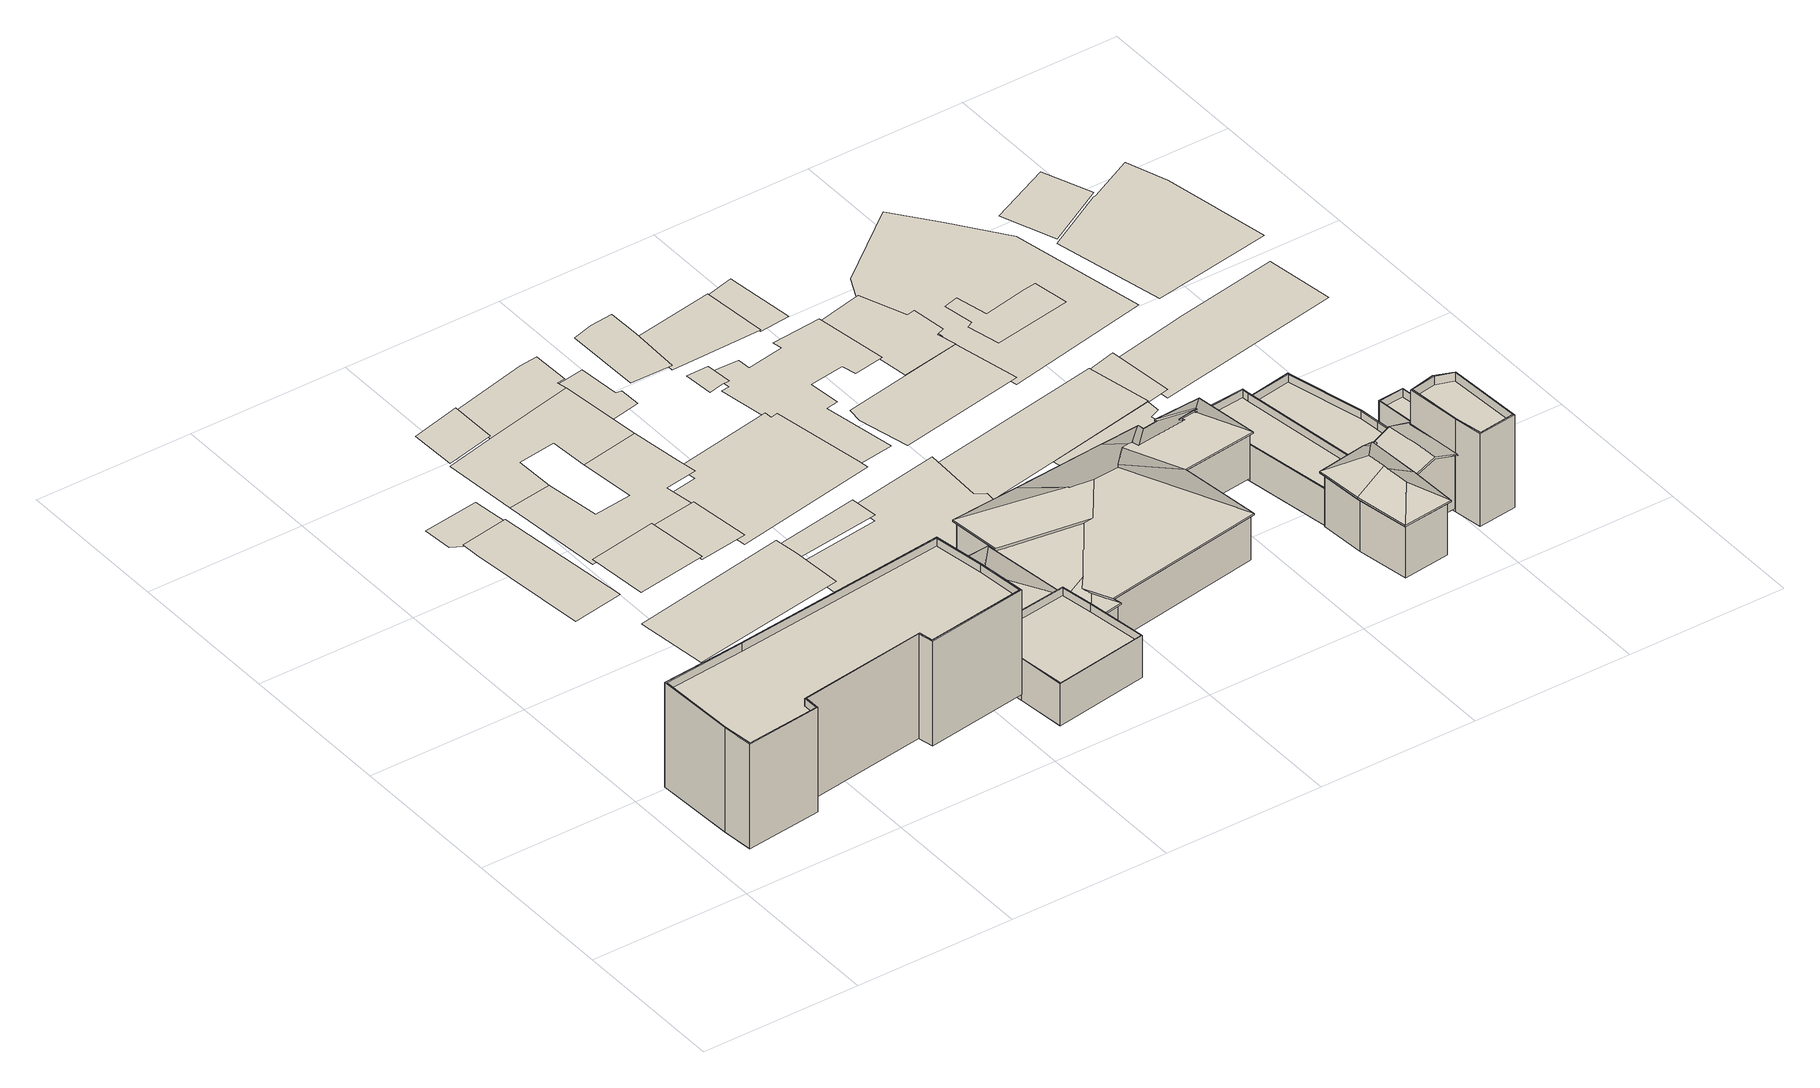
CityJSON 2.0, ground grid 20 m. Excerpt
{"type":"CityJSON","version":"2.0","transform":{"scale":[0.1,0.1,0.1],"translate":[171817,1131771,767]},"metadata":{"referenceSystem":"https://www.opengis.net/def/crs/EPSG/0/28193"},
"CityObjects":{
"building1":{"type":"Building","attributes":{"height":{"value":"9.471","sources":[{"name":"inferred","type":"automatic","notes":"inferred from the number of floors and default height of a single floor"}]},"numberOfFloors":{"value":3,"sources":[{"name":"Amiran Atlas, sheet 12, map 4.3","type":"Secondary cartographic source"}],"paradata":{"author":"Beatrice Vaienti","date":"29-05-2023","comments":"In the atlas the value is \"1-3\", we have chosen a random value between 1 and 3 assigning a higher probability to 1 and 2 floors, respectively p=[0.35,0.35,0.3] for 1, 2, 3 floors","version":0}},"roof":{"type":{"value":"flat","paradata":{"author":"Beatrice Vaienti","date":"29-05-2023","version":0}},"parameters":{"baseFloorThickness":{"value":"0.338"},"railingHeight":{"value":"0.974"},"railingWidth":{"value":"0.147"}}},"floorHeight":{"value":"3.157","sources":[{"name":"random","type":"automatic","notes":"Random value picked in the default range: [2.8, 3.5]"}]},"updatedGeometry":true,"terrainDifference":{"value":"2.9326550982641058"}},"geometry":[{"type":"MultiSurface","lod":"2","boundaries":[[[0,1,2,3]],[[4,5,1,0]],[[6,7,3,2]],[[5,8,9,10,11,12,13,14,6,2,1]],[[15,8,5,4]],[[14,16,7,6]],[[13,17,16,14]],[[12,18,17,13]],[[11,19,18,12]],[[10,20,19,11]],[[9,21,20,10]],[[8,15,21,9]],[[0,3,7,16,17,18,19,20,21,15,4],[22,23,24,25,26,27,28,29,30,31,32]],[[32,33,34,31]],[[34,35,30,31]],[[36,29,30,35]],[[37,28,29,36]],[[38,27,28,37]],[[39,26,27,38]],[[40,25,26,39]],[[25,40,41,24]],[[24,41,42,23]],[[43,22,23,42]],[[33,32,22,43]],[[43,42,41,40,39,38,37,36,35,34,33]]]}]},
"building2":{"type":"Building","attributes":{"numberOfFloors":{"value":2,"sources":[{"name":"Amiran Atlas, sheet 12, map 4.3","type":"Secondary cartographic source"}],"paradata":{"author":"Beatrice Vaienti","date":"29-05-2023","comments":"In the atlas the value is \"1-3\", we have chosen a random value between 1 and 3 assigning a higher probability to 1 and 2 floors, respectively p=[0.35,0.35,0.3] for 1, 2, 3 floors","version":0}},"roof":{"type":{"value":"flat","paradata":{"author":"Beatrice Vaienti","date":"29-05-2023","version":0}}},"updatedGeometry":true,"terrainDifference":{"value":"0.955369035661337"}},"geometry":[{"type":"MultiSurface","lod":"0","boundaries":[[[44,45,46,47,48]]]}]},
"building3":{"type":"Building","attributes":{"numberOfFloors":{"value":3,"sources":[{"name":"Amiran Atlas, sheet 12, map 4.3","type":"Secondary cartographic source"}],"paradata":{"author":"Beatrice Vaienti","date":"29-05-2023","comments":"In the atlas the value is \"1-3\", we have chosen a random value between 1 and 3 assigning a higher probability to 1 and 2 floors, respectively p=[0.35,0.35,0.3] for 1, 2, 3 floors","version":0}},"roof":{"type":{"value":"flat","paradata":{"author":"Beatrice Vaienti","date":"29-05-2023","version":0}}},"updatedGeometry":true,"terrainDifference":{"value":"0.5806407197669614"}},"geometry":[{"type":"MultiSurface","lod":"0","boundaries":[[[49,50,51,52,53]]]}]},
"building4":{"type":"Building","attributes":{"numberOfFloors":{"value":1,"sources":[{"name":"Amiran Atlas, sheet 12, map 4.3","type":"Secondary cartographic source"}],"paradata":{"author":"Beatrice Vaienti","date":"29-05-2023","comments":"In the atlas the value is \"1-3\", we have chosen a random value between 1 and 3 assigning a higher probability to 1 and 2 floors, respectively p=[0.35,0.35,0.3] for 1, 2, 3 floors","version":0}},"roof":{"type":{"value":"flat","paradata":{"author":"Beatrice Vaienti","date":"29-05-2023","version":0}}},"updatedGeometry":true,"terrainDifference":{"value":"0.7308551297438098"}},"geometry":[{"type":"MultiSurface","lod":"0","boundaries":[[[54,55,56,57]]]}]},
"building5":{"type":"Building","attributes":{"numberOfFloors":{"value":1,"sources":[{"name":"Amiran Atlas, sheet 12, map 4.3","type":"Secondary cartographic source"}],"paradata":{"author":"Beatrice Vaienti","date":"29-05-2023","comments":"In the atlas the value is \"1-3\", we have chosen a random value between 1 and 3 assigning a higher probability to 1 and 2 floors, respectively p=[0.35,0.35,0.3] for 1, 2, 3 floors","version":0}},"roof":{"type":{"value":"flat","paradata":{"author":"Beatrice Vaienti","date":"29-05-2023","version":0}}},"updatedGeometry":true,"terrainDifference":{"value":"1.5607851465814748"}},"geometry":[{"type":"MultiSurface","lod":"0","boundaries":[[[58,59,60,61,62]]]}]},
"building6":{"type":"Building","attributes":{"numberOfFloors":{"value":2,"sources":[{"name":"Amiran Atlas, sheet 12, map 4.3","type":"Secondary cartographic source"}],"paradata":{"author":"Beatrice Vaienti","date":"29-05-2023","comments":"In the atlas the value is \"1-3\", we have chosen a random value between 1 and 3 assigning a higher probability to 1 and 2 floors, respectively p=[0.35,0.35,0.3] for 1, 2, 3 floors","version":0}},"roof":{"type":{"value":"hip","paradata":{"author":"Beatrice Vaienti","date":"29-05-2023","comments":"In the Atlas the value is reported is 'gabled (tiles)', however it is not clear whether it refers to a hip or a gable roof. Therefore we assigned a random value between the two.","version":0}}},"updatedGeometry":true,"terrainDifference":{"value":"0.20761943484446965"}},"geometry":[{"type":"MultiSurface","lod":"0","boundaries":[[[63,64,65,66]]]}]},
"building7":{"type":"Building","attributes":{"numberOfFloors":{"value":3,"sources":[{"name":"Amiran Atlas, sheet 12, map 4.3","type":"Secondary cartographic source"}],"paradata":{"author":"Beatrice Vaienti","date":"29-05-2023","comments":"In the atlas the value is \"1-3\", we have chosen a random value between 1 and 3 assigning a higher probability to 1 and 2 floors, respectively p=[0.35,0.35,0.3] for 1, 2, 3 floors","version":0}},"roof":{"type":{"value":"flat","paradata":{"author":"Beatrice Vaienti","date":"29-05-2023","version":0}}},"updatedGeometry":true,"terrainDifference":{"value":"1.3945629505513935"}},"geometry":[{"type":"MultiSurface","lod":"0","boundaries":[[[67,68,69,70,71,72,73,74,75,76,77,78]]]}]},
"building8":{"type":"Building","attributes":{"numberOfFloors":{"value":1,"sources":[{"name":"Amiran Atlas, sheet 12, map 4.3","type":"Secondary cartographic source"}],"paradata":{"author":"Beatrice Vaienti","date":"29-05-2023","comments":"In the atlas the value is \"1-3\", we have chosen a random value between 1 and 3 assigning a higher probability to 1 and 2 floors, respectively p=[0.35,0.35,0.3] for 1, 2, 3 floors","version":0}},"roof":{"type":{"value":"flat","paradata":{"author":"Beatrice Vaienti","date":"29-05-2023","version":0}}},"updatedGeometry":true,"terrainDifference":{"value":"0.5282378837094875"}},"geometry":[{"type":"MultiSurface","lod":"0","boundaries":[[[79,80,81,82]]]}]},
"building9":{"type":"Building","attributes":{"numberOfFloors":{"value":3,"sources":[{"name":"Amiran Atlas, sheet 12, map 4.3","type":"Secondary cartographic source"}],"paradata":{"author":"Beatrice Vaienti","date":"29-05-2023","comments":"In the atlas the value is \"1-3\", we have chosen a random value between 1 and 3 assigning a higher probability to 1 and 2 floors, respectively p=[0.35,0.35,0.3] for 1, 2, 3 floors","version":0}},"roof":{"type":{"value":"flat","paradata":{"author":"Beatrice Vaienti","date":"29-05-2023","version":0}}},"updatedGeometry":true,"terrainDifference":{"value":"0.9056922730818624"}},"geometry":[{"type":"MultiSurface","lod":"0","boundaries":[[[68,67,83,84,76,75,85,86,87,88]]]}]},
"building10":{"type":"Building","attributes":{"height":{"value":"3.255","sources":[{"name":"inferred","type":"automatic","notes":"inferred from the number of floors and default height of a single floor"}]},"numberOfFloors":{"value":1,"sources":[{"name":"Amiran Atlas, sheet 12, map 4.3","type":"Secondary cartographic source"}],"paradata":{"author":"Beatrice Vaienti","date":"29-05-2023","comments":"In the atlas the value is \"1-3\", we have chosen a random value between 1 and 3 assigning a higher probability to 1 and 2 floors, respectively p=[0.35,0.35,0.3] for 1, 2, 3 floors","version":0}},"roof":{"type":{"value":"flat","paradata":{"author":"Beatrice Vaienti","date":"29-05-2023","version":0}},"parameters":{"baseFloorThickness":{"value":"0.287"},"railingHeight":{"value":"1.015"},"railingWidth":{"value":"0.121"}}},"floorHeight":{"value":"3.255","sources":[{"name":"random","type":"automatic","notes":"Random value picked in the default range: [2.8, 3.5]"}]},"updatedGeometry":true,"terrainDifference":{"value":"0.9722590781531762"}},"geometry":[{"type":"MultiSurface","lod":"2","boundaries":[[[89,90,91,92]],[[93,94,90,89]],[[95,96,92,91]],[[94,97,98,95,91,90]],[[99,97,94,93]],[[98,100,96,95]],[[97,99,100,98]],[[89,92,96,100,99,93],[101,102,103,104,105,106]],[[106,107,108,105]],[[108,109,104,105]],[[109,110,103,104]],[[103,110,111,102]],[[112,101,102,111]],[[107,106,101,112]],[[112,111,110,109,108,107]]]}]},
"building11":{"type":"Building","attributes":{"height":{"value":"3.354","sources":[{"name":"inferred","type":"automatic","notes":"inferred from the number of floors and default height of a single floor"}]},"numberOfFloors":{"value":1,"sources":[{"name":"Amiran Atlas, sheet 12, map 4.3","type":"Secondary cartographic source"}],"paradata":{"author":"Beatrice Vaienti","date":"29-05-2023","comments":"In the atlas the value is \"1-3\", we have chosen a random value between 1 and 3 assigning a higher probability to 1 and 2 floors, respectively p=[0.35,0.35,0.3] for 1, 2, 3 floors","version":0}},"roof":{"type":{"value":"hip","paradata":{"author":"Beatrice Vaienti","date":"29-05-2023","comments":"In the Atlas the value is reported is 'gabled (tiles)', however it is not clear whether it refers to a hip or a gable roof. Therefore we assigned a random value between the two.","version":0}},"parameters":{"slope":{"value":"0.453"},"upperFloorThickness":{"value":"0.235"},"eavesOverhang":{"value":"0.365"}}},"floorHeight":{"value":"3.354","sources":[{"name":"random","type":"automatic","notes":"Random value picked in the default range: [2.8, 3.5]"}]},"updatedGeometry":true,"terrainDifference":{"value":"0.950963598778937"}},"geometry":[{"type":"MultiSurface","lod":"2","boundaries":[[[113,114,115,116]],[[116,115,117,118]],[[119,120,114,113]],[[118,121,119,113,116]],[[122,115,114,123]],[[118,117,124,121]],[[117,115,122,125]],[[121,124,120,119]],[[120,126,123,114]],[[123,127,128,122]],[[124,117,125,129]],[[122,128,130,125]],[[120,124,129,126]],[[126,131,127,123]],[[127,132,128]],[[125,130,133,129]],[[130,128,132,134,135]],[[129,133,131,126]],[[132,127,131,134]],[[130,135,133]],[[134,131,133,135]]]}]},
"building12":{"type":"Building","attributes":{"numberOfFloors":{"value":2,"sources":[{"name":"Amiran Atlas, sheet 12, map 4.3","type":"Secondary cartographic source"}],"paradata":{"author":"Beatrice Vaienti","date":"29-05-2023","comments":"In the atlas the value is \"1-3\", we have chosen a random value between 1 and 3 assigning a higher probability to 1 and 2 floors, respectively p=[0.35,0.35,0.3] for 1, 2, 3 floors","version":0}},"roof":{"type":{"value":"domed","paradata":{"author":"Beatrice Vaienti","date":"29-05-2023","version":0}}},"updatedGeometry":true,"terrainDifference":{"value":"0.4114332181338687"}},"geometry":[{"type":"MultiSurface","lod":"0","boundaries":[[[136,137,138,139,87,86,140]]]}]},
"building13":{"type":"Building","attributes":{"numberOfFloors":{"value":3,"sources":[{"name":"Amiran Atlas, sheet 12, map 4.3","type":"Secondary cartographic source"}],"paradata":{"author":"Beatrice Vaienti","date":"29-05-2023","comments":"In the atlas the value is \"1-3\", we have chosen a random value between 1 and 3 assigning a higher probability to 1 and 2 floors, respectively p=[0.35,0.35,0.3] for 1, 2, 3 floors","version":0}},"roof":{"type":{"value":"flat","paradata":{"author":"Beatrice Vaienti","date":"29-05-2023","version":0}}},"updatedGeometry":true,"terrainDifference":{"value":"0.853803383197519"}},"geometry":[{"type":"MultiSurface","lod":"0","boundaries":[[[141,142,143,144]]]}]},
"building14":{"type":"Building","attributes":{"numberOfFloors":{"value":2,"sources":[{"name":"Amiran Atlas, sheet 12, map 4.3","type":"Secondary cartographic source"}],"paradata":{"author":"Beatrice Vaienti","date":"29-05-2023","comments":"In the atlas the value is \"1-3\", we have chosen a random value between 1 and 3 assigning a higher probability to 1 and 2 floors, respectively p=[0.35,0.35,0.3] for 1, 2, 3 floors","version":0}},"roof":{"type":{"value":"flat","paradata":{"author":"Beatrice Vaienti","date":"29-05-2023","version":0}}},"updatedGeometry":true,"terrainDifference":{"value":"1.3480541052797343"}},"geometry":[{"type":"MultiSurface","lod":"0","boundaries":[[[145,146,147,148,149,150,151,152,153,154]]]}]},
"building15":{"type":"Building","attributes":{"numberOfFloors":{"value":2,"sources":[{"name":"Amiran Atlas, sheet 12, map 4.3","type":"Secondary cartographic source"}],"paradata":{"author":"Beatrice Vaienti","date":"29-05-2023","comments":"In the atlas the value is \"1-3\", we have chosen a random value between 1 and 3 assigning a higher probability to 1 and 2 floors, respectively p=[0.35,0.35,0.3] for 1, 2, 3 floors","version":0}},"roof":{"type":{"value":"domed","paradata":{"author":"Beatrice Vaienti","date":"29-05-2023","version":0}}},"updatedGeometry":true,"terrainDifference":{"value":"0.21635157506307587"}},"geometry":[{"type":"MultiSurface","lod":"0","boundaries":[[[155,156,157,158,159,160,161,162]]]}]},
"building16":{"type":"Building","attributes":{"numberOfFloors":{"value":3,"sources":[{"name":"Amiran Atlas, sheet 12, map 4.3","type":"Secondary cartographic source"}],"paradata":{"author":"Beatrice Vaienti","date":"29-05-2023","comments":"In the atlas the value is \"1-3\", we have chosen a random value between 1 and 3 assigning a higher probability to 1 and 2 floors, respectively p=[0.35,0.35,0.3] for 1, 2, 3 floors","version":0}},"roof":{"type":{"value":"flat","paradata":{"author":"Beatrice Vaienti","date":"29-05-2023","version":0}}},"updatedGeometry":true,"terrainDifference":{"value":"1.8608104379256256"}},"geometry":[{"type":"MultiSurface","lod":"0","boundaries":[[[163,164,165,166,167,168,169,170,171,172,173,174]]]}]},
"building17":{"type":"Building","attributes":{"numberOfFloors":{"value":3,"sources":[{"name":"Amiran Atlas, sheet 12, map 4.3","type":"Secondary cartographic source"}],"paradata":{"author":"Beatrice Vaienti","date":"29-05-2023","comments":"In the atlas the value is \"1-3\", we have chosen a random value between 1 and 3 assigning a higher probability to 1 and 2 floors, respectively p=[0.35,0.35,0.3] for 1, 2, 3 floors","version":0}},"roof":{"type":{"value":"gable","paradata":{"author":"Beatrice Vaienti","date":"29-05-2023","comments":"In the Atlas the value is reported is 'gabled (tiles)', however it is not clear whether it refers to a hip or a gable roof. Therefore we assigned a random value between the two.","version":0}}},"updatedGeometry":true,"terrainDifference":{"value":"0.27702966432471293"}},"geometry":[{"type":"MultiSurface","lod":"0","boundaries":[[[175,176,177,178,179,180]]]}]},
"building18":{"type":"Building","attributes":{"numberOfFloors":{"value":2,"sources":[{"name":"Amiran Atlas, sheet 12, map 4.3","type":"Secondary cartographic source"}],"paradata":{"author":"Beatrice Vaienti","date":"29-05-2023","comments":"In the atlas the value is \"1-3\", we have chosen a random value between 1 and 3 assigning a higher probability to 1 and 2 floors, respectively p=[0.35,0.35,0.3] for 1, 2, 3 floors","version":0}},"roof":{"type":{"value":"flat","paradata":{"author":"Beatrice Vaienti","date":"29-05-2023","version":0}}},"updatedGeometry":true,"terrainDifference":{"value":"0.15256635441060645"}},"geometry":[{"type":"MultiSurface","lod":"0","boundaries":[[[181,182,183,184,185]]]}]},
"building19":{"type":"Building","attributes":{"height":{"value":"3.406","sources":[{"name":"inferred","type":"automatic","notes":"inferred from the number of floors and default height of a single floor"}]},"numberOfFloors":{"value":1,"sources":[{"name":"Amiran Atlas, sheet 12, map 4.3","type":"Secondary cartographic source"}],"paradata":{"author":"Beatrice Vaienti","date":"29-05-2023","comments":"In the atlas the value is \"1-3\", we have chosen a random value between 1 and 3 assigning a higher probability to 1 and 2 floors, respectively p=[0.35,0.35,0.3] for 1, 2, 3 floors","version":0}},"roof":{"type":{"value":"hip","paradata":{"author":"Beatrice Vaienti","date":"29-05-2023","comments":"In the Atlas the value is reported is 'gabled (tiles)', however it is not clear whether it refers to a hip or a gable roof. Therefore we assigned a random value between the two.","version":0}},"parameters":{"slope":{"value":"0.572"},"upperFloorThickness":{"value":"0.243"},"eavesOverhang":{"value":"0.257"}}},"floorHeight":{"value":"3.406","sources":[{"name":"random","type":"automatic","notes":"Random value picked in the default range: [2.8, 3.5]"}]},"updatedGeometry":true,"terrainDifference":{"value":"2.5982532882237575"}},"geometry":[{"type":"MultiSurface","lod":"2","boundaries":[[[186,187,188,189]],[[189,188,190,191]],[[192,193,194,187,186]],[[191,195,196,197,198,199,200,201,202,203,204,205,206,207,192,186,189]],[[188,187,208,209]],[[191,190,210,195]],[[190,188,209,211]],[[207,212,193,192]],[[187,194,213,208]],[[194,193,213]],[[206,214,212,207]],[[205,215,214,206]],[[204,216,215,205]],[[203,217,216,204]],[[202,218,217,203]],[[201,219,218,202]],[[200,220,219,201]],[[199,221,220,200]],[[198,222,221,199]],[[197,223,222,198]],[[196,224,223,197]],[[195,210,224,196]],[[208,225,226,209]],[[190,211,227,210]],[[209,226,228,211]],[[212,229,213,193]],[[213,230,225,208]],[[214,231,229,212]],[[215,232,231,214]],[[215,216,233,232]],[[217,234,233,216]],[[218,235,234,217]],[[218,219,236,235]],[[220,237,236,219]],[[220,221,238,237]],[[221,222,239,238]],[[223,240,239,222]],[[223,224,241,240]],[[210,227,241,224]],[[242,243,226,225,244,245,246,247]],[[211,228,248,227]],[[249,228,226,243,250]],[[229,251,230,213]],[[225,230,252,244]],[[231,253,251,229]],[[232,254,253,231]],[[233,255,254,232]],[[234,256,255,233]],[[235,257,256,234]],[[236,258,257,235]],[[237,259,258,236]],[[238,260,259,237]],[[239,261,260,238]],[[240,262,261,239]],[[241,263,262,240]],[[227,248,263,241]],[[264,247,246,261,262]],[[262,263,242,247,264]],[[263,248,250,243,242]],[[252,265,266,258,259,267,245,244]],[[268,260,261,246,245,267,269]],[[250,248,228,249]],[[270,271,272,273,266,265,230,251,274]],[[230,265,252]],[[251,253,275,276,277,278,274]],[[279,254,253,275]],[[279,254,255,276,275]],[[255,256,272,271,280,277,276]],[[273,272,256,257,281]],[[257,258,266,273,281]],[[259,260,268,269]],[[259,269,267]],[[270,282,280,271]],[[282,270,274,278]],[[280,282,278,277]],[[283,284,285,286]],[[286,285,287,288]],[[289,290,288,286,283,291]],[[283,291,292,284]],[[293,294,287,285,284,292]],[[288,287,294,290]],[[289,290,294,293]],[[292,293,291]],[[293,289,291]]]}]},
"building20":{"type":"Building","attributes":{"numberOfFloors":{"value":3,"sources":[{"name":"Amiran Atlas, sheet 12, map 4.3","type":"Secondary cartographic source"}],"paradata":{"author":"Beatrice Vaienti","date":"29-05-2023","comments":"In the atlas the value is \"1-3\", we have chosen a random value between 1 and 3 assigning a higher probability to 1 and 2 floors, respectively p=[0.35,0.35,0.3] for 1, 2, 3 floors","version":0}},"roof":{"type":{"value":"flat","paradata":{"author":"Beatrice Vaienti","date":"29-05-2023","version":0}}},"updatedGeometry":true,"terrainDifference":{"value":"0.8349921935987659"}},"geometry":[{"type":"MultiSurface","lod":"0","boundaries":[[[295,296,297,298,299,300,301,302,303,304,305,306,307,308,309,310,311,312,313]]]}]},
"building21":{"type":"Building","attributes":{"numberOfFloors":{"value":2,"sources":[{"name":"Amiran Atlas, sheet 12, map 4.3","type":"Secondary cartographic source"}],"paradata":{"author":"Beatrice Vaienti","date":"29-05-2023","comments":"In the atlas the value is \"1-3\", we have chosen a random value between 1 and 3 assigning a higher probability to 1 and 2 floors, respectively p=[0.35,0.35,0.3] for 1, 2, 3 floors","version":0}},"roof":{"type":{"value":"flat","paradata":{"author":"Beatrice Vaienti","date":"29-05-2023","version":0}}},"updatedGeometry":true,"terrainDifference":{"value":"0.5700624512099894"}},"geometry":[{"type":"MultiSurface","lod":"0","boundaries":[[[314,315,316,317]]]}]},
"building22":{"type":"Building","attributes":{"numberOfFloors":{"value":1,"sources":[{"name":"Amiran Atlas, sheet 12, map 4.3","type":"Secondary cartographic source"}],"paradata":{"author":"Beatrice Vaienti","date":"29-05-2023","comments":"In the atlas the value is \"1-3\", we have chosen a random value between 1 and 3 assigning a higher probability to 1 and 2 floors, respectively p=[0.35,0.35,0.3] for 1, 2, 3 floors","version":0}},"roof":{"type":{"value":"flat","paradata":{"author":"Beatrice Vaienti","date":"29-05-2023","version":0}}},"updatedGeometry":true,"terrainDifference":{"value":"0.2306791569085326"}},"geometry":[{"type":"MultiSurface","lod":"0","boundaries":[[[318,319,320,321]]]}]},
"building23":{"type":"Building","attributes":{"numberOfFloors":{"value":1,"sources":[{"name":"Amiran Atlas, sheet 12, map 4.3","type":"Secondary cartographic source"}],"paradata":{"author":"Beatrice Vaienti","date":"29-05-2023","comments":"In the atlas the value is \"1-3\", we have chosen a random value between 1 and 3 assigning a higher probability to 1 and 2 floors, respectively p=[0.35,0.35,0.3] for 1, 2, 3 floors","version":0}},"roof":{"type":{"value":"domed","paradata":{"author":"Beatrice Vaienti","date":"29-05-2023","version":0}}},"updatedGeometry":true,"terrainDifference":{"value":"0.9278595529040322"}},"geometry":[{"type":"MultiSurface","lod":"0","boundaries":[[[322,323,324,325,326,327]]]}]},
"building24":{"type":"Building","attributes":{"numberOfFloors":{"value":1,"sources":[{"name":"Amiran Atlas, sheet 12, map 4.3","type":"Secondary cartographic source"}],"paradata":{"author":"Beatrice Vaienti","date":"29-05-2023","comments":"In the atlas the value is \"1-3\", we have chosen a random value between 1 and 3 assigning a higher probability to 1 and 2 floors, respectively p=[0.35,0.35,0.3] for 1, 2, 3 floors","version":0}},"roof":{"type":{"value":"hip","paradata":{"author":"Beatrice Vaienti","date":"29-05-2023","comments":"In the Atlas the value is reported is 'gabled (tiles)', however it is not clear whether it refers to a hip or a gable roof. Therefore we assigned a random value between the two.","version":0}}},"updatedGeometry":true,"terrainDifference":{"value":"1.411176085814368"}},"geometry":[{"type":"MultiSurface","lod":"0","boundaries":[[[328,329,330,331,332,333]]]}]},
"building25":{"type":"Building","attributes":{"numberOfFloors":{"value":1,"sources":[{"name":"Amiran Atlas, sheet 12, map 4.3","type":"Secondary cartographic source"}],"paradata":{"author":"Beatrice Vaienti","date":"29-05-2023","comments":"In the atlas the value is \"1-3\", we have chosen a random value between 1 and 3 assigning a higher probability to 1 and 2 floors, respectively p=[0.35,0.35,0.3] for 1, 2, 3 floors","version":0}},"roof":{"type":{"value":"flat","paradata":{"author":"Beatrice Vaienti","date":"29-05-2023","version":0}}},"updatedGeometry":true,"terrainDifference":{"value":"0.7700359131457517"}},"geometry":[{"type":"MultiSurface","lod":"0","boundaries":[[[334,335,336,337,338,339,340,341,342]]]}]},
"building26":{"type":"Building","attributes":{"numberOfFloors":{"value":3,"sources":[{"name":"Amiran Atlas, sheet 12, map 4.3","type":"Secondary cartographic source"}],"paradata":{"author":"Beatrice Vaienti","date":"29-05-2023","comments":"In the atlas the value is \"1-3\", we have chosen a random value between 1 and 3 assigning a higher probability to 1 and 2 floors, respectively p=[0.35,0.35,0.3] for 1, 2, 3 floors","version":0}},"roof":{"type":{"value":"domed","paradata":{"author":"Beatrice Vaienti","date":"29-05-2023","version":0}}},"updatedGeometry":true,"terrainDifference":{"value":"0.4820452771271812"}},"geometry":[{"type":"MultiSurface","lod":"0","boundaries":[[[343,344,345,346,347,348,349,350,351]]]}]},
"building27":{"type":"Building","attributes":{"height":{"value":"6.488","sources":[{"name":"inferred","type":"automatic","notes":"inferred from the number of floors and default height of a single floor"}]},"numberOfFloors":{"value":2,"sources":[{"name":"Amiran Atlas, sheet 12, map 4.3","type":"Secondary cartographic source"}],"paradata":{"author":"Beatrice Vaienti","date":"29-05-2023","comments":"In the atlas the value is \"1-3\", we have chosen a random value between 1 and 3 assigning a higher probability to 1 and 2 floors, respectively p=[0.35,0.35,0.3] for 1, 2, 3 floors","version":0}},"roof":{"type":{"value":"hip","paradata":{"author":"Beatrice Vaienti","date":"29-05-2023","comments":"In the Atlas the value is reported is 'gabled (tiles)', however it is not clear whether it refers to a hip or a gable roof. Therefore we assigned a random value between the two.","version":0}},"parameters":{"slope":{"value":"0.58"},"upperFloorThickness":{"value":"0.274"},"eavesOverhang":{"value":"0.299"}}},"floorHeight":{"value":"3.244","sources":[{"name":"random","type":"automatic","notes":"Random value picked in the default range: [2.8, 3.5]"}]},"updatedGeometry":true,"terrainDifference":{"value":"0.6280310161939123"}},"geometry":[{"type":"MultiSurface","lod":"2","boundaries":[[[352,353,354,355]],[[355,354,356,357]],[[358,359,353,352]],[[357,360,361,362,358,352,355]],[[354,353,363,364]],[[357,356,365,360]],[[366,356,354,364]],[[362,367,359,358]],[[359,368,363,353]],[[361,369,367,362]],[[360,365,369,361]],[[363,370,371,364]],[[356,366,372,365]],[[364,371,373,366]],[[367,374,368,359]],[[368,375,370,363]],[[369,376,374,367]],[[365,372,376,369]],[[371,370,377,378,379]],[[366,373,380,372]],[[379,381,373,371]],[[374,382,375,368]],[[370,375,377]],[[376,383,382,374]],[[372,380,383,376]],[[379,378,382,383,384,381]],[[377,375,382,378]],[[384,380,373,381]],[[383,380,384]]]}]},
"building28":{"type":"Building","attributes":{"height":{"value":"3.107","sources":[{"name":"inferred","type":"automatic","notes":"inferred from the number of floors and default height of a single floor"}]},"numberOfFloors":{"value":1,"sources":[{"name":"Amiran Atlas, sheet 12, map 4.3","type":"Secondary cartographic source"}],"paradata":{"author":"Beatrice Vaienti","date":"29-05-2023","comments":"In the atlas the value is \"1-3\", we have chosen a random value between 1 and 3 assigning a higher probability to 1 and 2 floors, respectively p=[0.35,0.35,0.3] for 1, 2, 3 floors","version":0}},"roof":{"type":{"value":"flat","paradata":{"author":"Beatrice Vaienti","date":"29-05-2023","version":0}},"parameters":{"baseFloorThickness":{"value":"0.272"},"railingHeight":{"value":"0.994"},"railingWidth":{"value":"0.123"}}},"floorHeight":{"value":"3.107","sources":[{"name":"random","type":"automatic","notes":"Random value picked in the default range: [2.8, 3.5]"}]},"updatedGeometry":true,"terrainDifference":{"value":"0.4280407977313735"}},"geometry":[{"type":"MultiSurface","lod":"2","boundaries":[[[385,386,387,388]],[[389,390,386,385]],[[391,392,388,387]],[[390,393,394,391,387,386]],[[395,393,390,389]],[[394,396,392,391]],[[393,395,396,394]],[[385,388,392,396,395,389],[397,398,399,400,401,402]],[[402,403,404,401]],[[404,405,400,401]],[[405,406,399,400]],[[406,407,398,399]],[[408,397,398,407]],[[403,402,397,408]],[[408,407,406,405,404,403]]]}]},
"building29":{"type":"Building","attributes":{"numberOfFloors":{"value":1,"sources":[{"name":"Amiran Atlas, sheet 12, map 4.3","type":"Secondary cartographic source"}],"paradata":{"author":"Beatrice Vaienti","date":"29-05-2023","comments":"In the atlas the value is \"1-3\", we have chosen a random value between 1 and 3 assigning a higher probability to 1 and 2 floors, respectively p=[0.35,0.35,0.3] for 1, 2, 3 floors","version":0}},"roof":{"type":{"value":"hip","paradata":{"author":"Beatrice Vaienti","date":"29-05-2023","comments":"In the Atlas the value is reported is 'gabled (tiles)', however it is not clear whether it refers to a hip or a gable roof. Therefore we assigned a random value between the two.","version":0}}},"updatedGeometry":true,"terrainDifference":{"value":"0.3274708170746453"}},"geometry":[{"type":"MultiSurface","lod":"0","boundaries":[[[409,410,411,412]]]}]},
"building30":{"type":"Building","attributes":{"height":{"value":"6.52","sources":[{"name":"inferred","type":"automatic","notes":"inferred from the number of floors and default height of a single floor"}]},"numberOfFloors":{"value":2,"sources":[{"name":"Amiran Atlas, sheet 12, map 4.3","type":"Secondary cartographic source"}],"paradata":{"author":"Beatrice Vaienti","date":"29-05-2023","comments":"In the atlas the value is \"1-3\", we have chosen a random value between 1 and 3 assigning a higher probability to 1 and 2 floors, respectively p=[0.35,0.35,0.3] for 1, 2, 3 floors","version":0}},"roof":{"type":{"value":"gable","paradata":{"author":"Beatrice Vaienti","date":"29-05-2023","comments":"In the Atlas the value is reported is 'gabled (tiles)', however it is not clear whether it refers to a hip or a gable roof. Therefore we assigned a random value between the two.","version":0}},"parameters":{"slope":{"value":"0.365"},"upperFloorThickness":{"value":"0.267"},"eavesOverhang":{"value":"0.253"}}},"floorHeight":{"value":"3.26","sources":[{"name":"random","type":"automatic","notes":"Random value picked in the default range: [2.8, 3.5]"}]},"updatedGeometry":true,"terrainDifference":{"value":"0.5023463200790574"}},"geometry":[{"type":"MultiSurface","lod":"2","boundaries":[[[413,414,415,416,417]],[[418,419,414,413]],[[414,419,420,415]],[[421,422,423,424,425,420,415,416]],[[425,426,417,416,421,427,428,424]],[[418,413,417,426]],[[419,418,426,425,420]],[[422,429,430,431,427,421]],[[424,428,432,433,434,423]],[[423,434,429,422]],[[427,431,432,428]],[[433,432,431,430,435,436]],[[434,433,436,435,430,429]]]}]},
"building31":{"type":"Building","attributes":{"numberOfFloors":{"value":1,"sources":[{"name":"Amiran Atlas, sheet 12, map 4.3","type":"Secondary cartographic source"}],"paradata":{"author":"Beatrice Vaienti","date":"29-05-2023","comments":"In the atlas the value is \"1-3\", we have chosen a random value between 1 and 3 assigning a higher probability to 1 and 2 floors, respectively p=[0.35,0.35,0.3] for 1, 2, 3 floors","version":0}},"roof":{"type":{"value":"domed","paradata":{"author":"Beatrice Vaienti","date":"29-05-2023","version":0}}},"updatedGeometry":true,"terrainDifference":{"value":"0.5282006245122757"}},"geometry":[{"type":"MultiSurface","lod":"0","boundaries":[[[437,438,439,440,441,442,443,444,445]]]}]},
"building32":{"type":"Building","attributes":{"height":{"value":"2.989","sources":[{"name":"inferred","type":"automatic","notes":"inferred from the number of floors and default height of a single floor"}]},"numberOfFloors":{"value":1,"sources":[{"name":"Amiran Atlas, sheet 12, map 4.3","type":"Secondary cartographic source"}],"paradata":{"author":"Beatrice Vaienti","date":"29-05-2023","comments":"In the atlas the value is \"1-3\", we have chosen a random value between 1 and 3 assigning a higher probability to 1 and 2 floors, respectively p=[0.35,0.35,0.3] for 1, 2, 3 floors","version":0}},"roof":{"type":{"value":"flat","paradata":{"author":"Beatrice Vaienti","date":"29-05-2023","version":0}},"parameters":{"baseFloorThickness":{"value":"0.274"},"railingHeight":{"value":"1.015"},"railingWidth":{"value":"0.194"}}},"floorHeight":{"value":"2.989","sources":[{"name":"random","type":"automatic","notes":"Random value picked in the default range: [2.8, 3.5]"}]},"updatedGeometry":true,"terrainDifference":{"value":"0.5687333853745368"}},"geometry":[{"type":"MultiSurface","lod":"2","boundaries":[[[446,447,448,449]],[[450,451,447,446]],[[414,452,449,448]],[[451,453,454,413,414,448,447]],[[455,453,451,450]],[[413,456,452,414]],[[454,457,456,413]],[[453,455,457,454]],[[446,449,452,456,457,455,450],[458,459,460,461,462,463,464]],[[464,465,466,463]],[[466,467,462,463]],[[467,468,461,462]],[[468,469,460,461]],[[470,459,460,469]],[[471,458,459,470]],[[465,464,458,471]],[[471,470,469,468,467,466,465]]]}]},
"building33":{"type":"Building","attributes":{"numberOfFloors":{"value":1,"sources":[{"name":"Amiran Atlas, sheet 12, map 4.3","type":"Secondary cartographic source"}],"paradata":{"author":"Beatrice Vaienti","date":"29-05-2023","comments":"In the atlas the value is \"1-3\", we have chosen a random value between 1 and 3 assigning a higher probability to 1 and 2 floors, respectively p=[0.35,0.35,0.3] for 1, 2, 3 floors","version":0}},"roof":{"type":{"value":"domed","paradata":{"author":"Beatrice Vaienti","date":"29-05-2023","version":0}}},"updatedGeometry":true,"terrainDifference":{"value":"1.1959224580067676"}},"geometry":[{"type":"MultiSurface","lod":"0","boundaries":[[[472,473,474,475,476,477,478,479,480,481,482,483]]]}]},
"building34":{"type":"Building","attributes":{"height":{"value":"10.2","sources":[{"name":"inferred","type":"automatic","notes":"inferred from the number of floors and default height of a single floor"}]},"numberOfFloors":{"value":3,"sources":[{"name":"Amiran Atlas, sheet 12, map 4.3","type":"Secondary cartographic source"}],"paradata":{"author":"Beatrice Vaienti","date":"29-05-2023","comments":"In the atlas the value is \"1-3\", we have chosen a random value between 1 and 3 assigning a higher probability to 1 and 2 floors, respectively p=[0.35,0.35,0.3] for 1, 2, 3 floors","version":0}},"roof":{"type":{"value":"flat","paradata":{"author":"Beatrice Vaienti","date":"29-05-2023","version":0}},"parameters":{"baseFloorThickness":{"value":"0.316"},"railingHeight":{"value":"1.087"},"railingWidth":{"value":"0.174"}}},"floorHeight":{"value":"3.4","sources":[{"name":"random","type":"automatic","notes":"Random value picked in the default range: [2.8, 3.5]"}]},"updatedGeometry":true,"terrainDifference":{"value":"0.5011848762285663"}},"geometry":[{"type":"MultiSurface","lod":"2","boundaries":[[[484,485,486,487]],[[488,489,485,484]],[[490,491,487,486]],[[489,492,493,490,486,485]],[[494,492,489,488]],[[493,495,491,490]],[[492,494,495,493]],[[484,487,491,495,494,488],[496,497,498,499,500,501]],[[501,502,503,500]],[[503,504,499,500]],[[504,505,498,499]],[[505,506,497,498]],[[507,496,497,506]],[[502,501,496,507]],[[507,506,505,504,503,502]]]}]},
"building35":{"type":"Building","attributes":{"height":{"value":"6.22","sources":[{"name":"inferred","type":"automatic","notes":"inferred from the number of floors and default height of a single floor"}]},"numberOfFloors":{"value":2,"sources":[{"name":"Amiran Atlas, sheet 12, map 4.3","type":"Secondary cartographic source"}],"paradata":{"author":"Beatrice Vaienti","date":"29-05-2023","comments":"In the atlas the value is \"1-3\", we have chosen a random value between 1 and 3 assigning a higher probability to 1 and 2 floors, respectively p=[0.35,0.35,0.3] for 1, 2, 3 floors","version":0}},"roof":{"type":{"value":"flat","paradata":{"author":"Beatrice Vaienti","date":"29-05-2023","version":0}},"parameters":{"baseFloorThickness":{"value":"0.255"},"railingHeight":{"value":"0.999"},"railingWidth":{"value":"0.102"}}},"floorHeight":{"value":"3.11","sources":[{"name":"random","type":"automatic","notes":"Random value picked in the default range: [2.8, 3.5]"}]},"updatedGeometry":true,"terrainDifference":{"value":"0.2513988311556168"}},"geometry":[{"type":"MultiSurface","lod":"2","boundaries":[[[508,509,510,511]],[[512,513,509,508]],[[514,515,511,510]],[[513,514,510,509]],[[513,512,515,514]],[[508,511,515,512],[516,517,518,519]],[[519,520,521,518]],[[521,522,517,518]],[[522,523,516,517]],[[520,519,516,523]],[[523,522,521,520]]]}]},
"building36":{"type":"Building","attributes":{"numberOfFloors":{"value":1,"sources":[{"name":"Amiran Atlas, sheet 12, map 4.3","type":"Secondary cartographic source"}],"paradata":{"author":"Beatrice Vaienti","date":"29-05-2023","comments":"In the atlas the value is \"1-3\", we have chosen a random value between 1 and 3 assigning a higher probability to 1 and 2 floors, respectively p=[0.35,0.35,0.3] for 1, 2, 3 floors","version":0}},"roof":{"type":{"value":"flat","paradata":{"author":"Beatrice Vaienti","date":"29-05-2023","version":0}}},"updatedGeometry":true,"terrainDifference":{"value":"0.20684308182040695"}},"geometry":[{"type":"MultiSurface","lod":"0","boundaries":[[[524,510,509,525]]]}]},
"building37":{"type":"Building","attributes":{"numberOfFloors":{"value":3,"sources":[{"name":"Amiran Atlas, sheet 12, map 4.3","type":"Secondary cartographic source"}],"paradata":{"author":"Beatrice Vaienti","date":"29-05-2023","comments":"In the atlas the value is \"1-3\", we have chosen a random value between 1 and 3 assigning a higher probability to 1 and 2 floors, respectively p=[0.35,0.35,0.3] for 1, 2, 3 floors","version":0}},"roof":{"type":{"value":"flat","paradata":{"author":"Beatrice Vaienti","date":"29-05-2023","version":0}}},"updatedGeometry":true,"terrainDifference":{"value":"1.2765052282842808"}},"geometry":[{"type":"MultiSurface","lod":"0","boundaries":[[[526,527,528,529,530]]]}]},
"building38":{"type":"Building","attributes":{"numberOfFloors":{"value":2,"sources":[{"name":"Amiran Atlas, sheet 12, map 4.3","type":"Secondary cartographic source"}],"paradata":{"author":"Beatrice Vaienti","date":"29-05-2023","comments":"In the atlas the value is \"1-3\", we have chosen a random value between 1 and 3 assigning a higher probability to 1 and 2 floors, respectively p=[0.35,0.35,0.3] for 1, 2, 3 floors","version":0}},"roof":{"type":{"value":"flat","paradata":{"author":"Beatrice Vaienti","date":"29-05-2023","version":0}}},"updatedGeometry":true,"terrainDifference":{"value":"0.5130757220920641"}},"geometry":[{"type":"MultiSurface","lod":"0","boundaries":[[[531,532,533,534]]]}]},
"building39":{"type":"Building","attributes":{"numberOfFloors":{"value":2,"sources":[{"name":"Amiran Atlas, sheet 12, map 4.3","type":"Secondary cartographic source"}],"paradata":{"author":"Beatrice Vaienti","date":"29-05-2023","comments":"In the atlas the value is \"1-3\", we have chosen a random value between 1 and 3 assigning a higher probability to 1 and 2 floors, respectively p=[0.35,0.35,0.3] for 1, 2, 3 floors","version":0}},"roof":{"type":{"value":"gable","paradata":{"author":"Beatrice Vaienti","date":"29-05-2023","comments":"In the Atlas the value is reported is 'gabled (tiles)', however it is not clear whether it refers to a hip or a gable roof. Therefore we assigned a random value between the two.","version":0}}},"updatedGeometry":true,"terrainDifference":{"value":"0.9043715846996057"}},"geometry":[{"type":"MultiSurface","lod":"0","boundaries":[[[535,536,537,538,539,540,541]]]}]}
},
"vertices":[
[275,47,183],[275,47,46],[404,66,46],[404,66,183],[271,66,183],[271,66,46],[397,128,46],[397,128,183],[109,43,46],[109,23,46],[13,12,46],[9,52,46],[4,153,46],[110,163,46],[386,194,46],[109,43,183],[386,194,183],[110,163,183],[4,153,183],[9,52,183],[13,12,183],[109,23,183],[395,128,183],[385,192,183],[110,161,183],[6,151,183],[10,52,183],[15,14,183],[108,24,183],[107,44,183],[273,67,183],[276,49,183],[402,67,183],[402,67,173],[276,49,173],[273,67,173],[107,44,173],[108,24,173],[15,14,173],[10,52,173],[6,151,173],[110,161,173],[385,192,173],[395,128,173],
[139,627,52],[77,617,52],[78,594,52],[94,438,52],[160,449,52],
[61,662,50],[64,624,50],[77,617,50],[139,627,50],[133,672,50],
[273,459,47],[264,537,47],[177,522,47],[184,445,47],
[155,404,43],[166,312,43],[365,345,43],[360,410,43],[356,441,43],
[218,826,44],[155,810,44],[156,750,44],[219,765,44],
[221,662,40],[165,654,40],[177,522,40],[264,537,40],[325,546,40],[319,586,40],[361,593,40],[357,619,40],[348,684,40],[272,670,40],[280,598,40],[231,592,40],
[273,459,43],[335,468,43],[325,546,43],[264,537,43],
[220,713,40],[269,720,40],[344,719,40],[336,791,40],[219,765,40],[156,750,40],
[531,25,93],[531,25,38],[520,101,38],[520,101,93],[411,6,93],[411,6,38],[513,143,38],[513,143,93],[404,66,38],[397,128,38],[404,66,93],[397,128,93],[512,142,93],[398,127,93],[405,66,93],[412,7,93],[530,26,93],[519,101,93],[519,101,83],[530,26,83],[412,7,83],[405,66,83],[398,127,83],[512,142,83],
[386,194,37],[386,194,80],[379,247,80],[379,247,37],[498,257,80],[498,257,37],[397,128,37],[397,128,80],[513,143,37],[375,251,78],[383,193,78],[513,143,80],[501,261,78],[394,124,78],[383,193,81],[375,251,81],[517,140,78],[501,261,81],[394,124,81],[437,201,105],[517,140,81],[446,194,109],[447,194,109],
[344,805,40],[343,854,40],[320,851,40],[218,826,40],[334,804,40],
[356,441,35],[360,410,35],[473,425,35],[469,460,35],
[518,518,30],[498,636,30],[489,634,30],[488,644,30],[357,619,30],[361,593,30],[319,586,30],[325,546,30],[335,468,30],[520,504,30],
[375,756,38],[370,809,38],[344,805,38],[334,804,38],[336,791,38],[344,719,38],[383,727,38],[382,755,38],
[498,257,27],[514,260,27],[507,326,27],[591,333,27],[597,396,27],[585,403,27],[588,482,27],[469,460,27],[473,425,27],[360,410,27],[365,345,27],[379,247,27],
[454,764,35],[456,832,35],[455,874,35],[426,871,35],[399,863,35],[400,764,35],
[457,742,33],[460,704,33],[478,708,33],[488,709,33],[485,742,33],
[765,155,12],[765,155,72],[557,120,72],[557,120,12],[559,108,72],[559,108,12],[752,260,12],[752,260,72],[752,257,72],[520,101,12],[513,143,12],[498,257,12],[514,260,12],[507,326,12],[591,333,12],[708,344,12],[758,347,12],[758,339,12],[783,343,12],[783,346,12],[838,350,12],[848,272,12],[768,153,71],[560,118,71],[520,101,72],[562,106,71],[848,272,72],[755,258,71],[838,350,72],[783,346,72],[783,343,72],[758,339,72],[758,347,72],[708,344,72],[591,333,72],[507,326,72],[514,260,72],[498,257,72],[513,143,72],[768,153,73],[560,118,73],[518,98,71],[562,106,73],[851,270,71],[755,258,73],[840,352,71],[780,348,71],[780,345,71],[761,342,71],[760,350,71],[708,346,71],[591,336,71],[504,329,71],[511,262,71],[495,260,71],[510,143,71],[542,147,92],[534,137,86],[653,238,132],[619,234,133],[592,198,116],[578,196,116],[518,98,73],[548,116,80],[536,124,86],[851,270,73],[659,246,128],[840,352,73],[780,348,73],[780,345,73],[761,342,73],[760,350,73],[708,346,73],[591,336,73],[504,329,73],[511,262,73],[495,260,73],[510,143,73],[513,245,83],[702,299,100],[712,300,100],[599,250,122],[576,269,111],[598,251,122],[785,305,98],[786,303,97],[721,295,97],[716,300,100],[803,307,98],[814,321,90],[814,319,90],[811,315,93],[809,315,94],[783,345,75],[785,311,93],[753,342,78],[785,311,94],[786,303,95],[785,305,96],[788,305,96],[788,304,95],[787,311,92],[787,311,91],[811,315,90],[810,314,91],[785,311,90],[785,311,92],[809,315,91],[808,313,92],
[573,732,25],[525,724,25],[524,741,25],[485,742,25],[488,709,25],[478,708,25],[488,644,25],[489,634,25],[498,636,25],[518,518,25],[566,525,25],[549,618,25],[565,621,25],[561,662,25],[606,669,25],[610,650,25],[649,657,25],[635,751,25],[571,745,25],
[454,764,29],[571,767,29],[563,851,29],[456,832,29],
[599,860,27],[563,851,27],[571,767,27],[610,771,27],
[747,551,20],[729,636,20],[654,622,20],[571,606,20],[569,586,20],[584,521,20],
[588,482,14],[585,403,14],[597,396,14],[697,415,14],[840,443,14],[823,526,14],
[840,425,13],[840,443,13],[697,415,13],[705,376,13],[777,386,13],[783,346,13],[838,350,13],[831,401,13],[827,420,13],
[696,765,21],[635,751,21],[649,657,21],[654,622,21],[729,636,21],[723,661,21],[734,665,21],[728,709,21],[718,707,21],
[882,38,8],[882,38,79],[870,104,79],[870,104,8],[866,162,79],[866,162,8],[941,46,8],[941,46,79],[925,172,8],[935,172,8],[939,105,8],[879,35,78],[867,104,78],[925,172,79],[862,165,78],[939,105,79],[944,43,78],[935,172,79],[879,35,80],[867,104,80],[925,175,78],[862,165,80],[942,106,78],[944,43,80],[937,175,78],[908,74,101],[905,104,102],[905,109,102],[925,175,80],[903,133,102],[942,106,80],[937,175,80],[926,162,88],
[899,355,57],[899,355,9],[838,350,9],[838,350,57],[900,346,57],[900,346,9],[848,272,9],[848,272,57],[925,172,9],[866,162,9],[925,172,57],[866,162,57],[849,272,57],[867,164,57],[923,173,57],[899,346,57],[898,354,57],[839,348,57],[839,348,47],[898,354,47],[899,346,47],[923,173,47],[867,164,47],[849,272,47],
[840,443,12],[870,450,12],[861,536,12],[823,526,12],
[991,181,4],[935,172,4],[935,172,74],[963,176,85],[991,181,74],[999,112,4],[939,105,4],[939,105,74],[962,179,85],[932,174,74],[937,103,74],[969,106,85],[969,109,85],[999,112,74],[993,184,74],[1001,109,74],[932,174,76],[962,179,87],[993,184,76],[1001,109,76],[969,106,88],[937,103,76],[965,148,88],[966,138,88],
[871,634,15],[864,680,15],[849,678,15],[791,666,15],[782,707,15],[763,702,15],[770,663,15],[762,659,15],[771,617,15],
[900,346,52],[900,346,4],[925,172,4],[925,172,52],[958,356,52],[958,356,4],[935,172,52],[983,257,4],[986,231,4],[983,257,52],[991,181,52],[986,231,52],[935,174,52],[989,183,52],[984,231,52],[981,257,52],[957,354,52],[902,345,52],[926,174,52],[926,174,42],[902,345,42],[957,354,42],[981,257,42],[984,231,42],[989,183,42],[935,174,42],
[728,709,11],[734,665,11],[723,661,11],[729,636,11],[747,551,11],[933,590,11],[899,763,11],[852,828,11],[811,880,11],[714,804,11],[696,765,11],[718,707,11],
[991,181,121],[991,181,0],[999,112,0],[999,112,121],[1025,188,121],[1025,188,0],[1005,75,0],[1005,75,121],[1048,179,0],[1054,81,0],[1048,179,121],[1054,81,121],[1007,77,121],[1053,83,121],[1047,178,121],[1025,186,121],[993,180,121],[1000,112,121],[1000,112,110],[993,180,110],[1025,186,110],[1047,178,110],[1053,83,110],[1007,77,110],
[1019,234,79],[1019,234,2],[986,231,2],[986,231,79],[1025,188,79],[1025,188,2],[991,181,2],[991,181,79],[992,182,79],[1024,188,79],[1018,233,79],[987,230,79],[987,230,69],[1018,233,69],[1024,188,69],[992,182,69],
[983,257,2],[1014,262,2],
[968,559,1],[861,536,1],[870,450,1],[1111,495,1],[1098,582,1],
[989,844,8],[908,806,8],[934,738,8],[1013,782,8],
[1013,782,2],[934,738,2],[965,596,2],[1119,622,2],[1094,760,2],[1076,812,2],[1016,782,2]
]}
